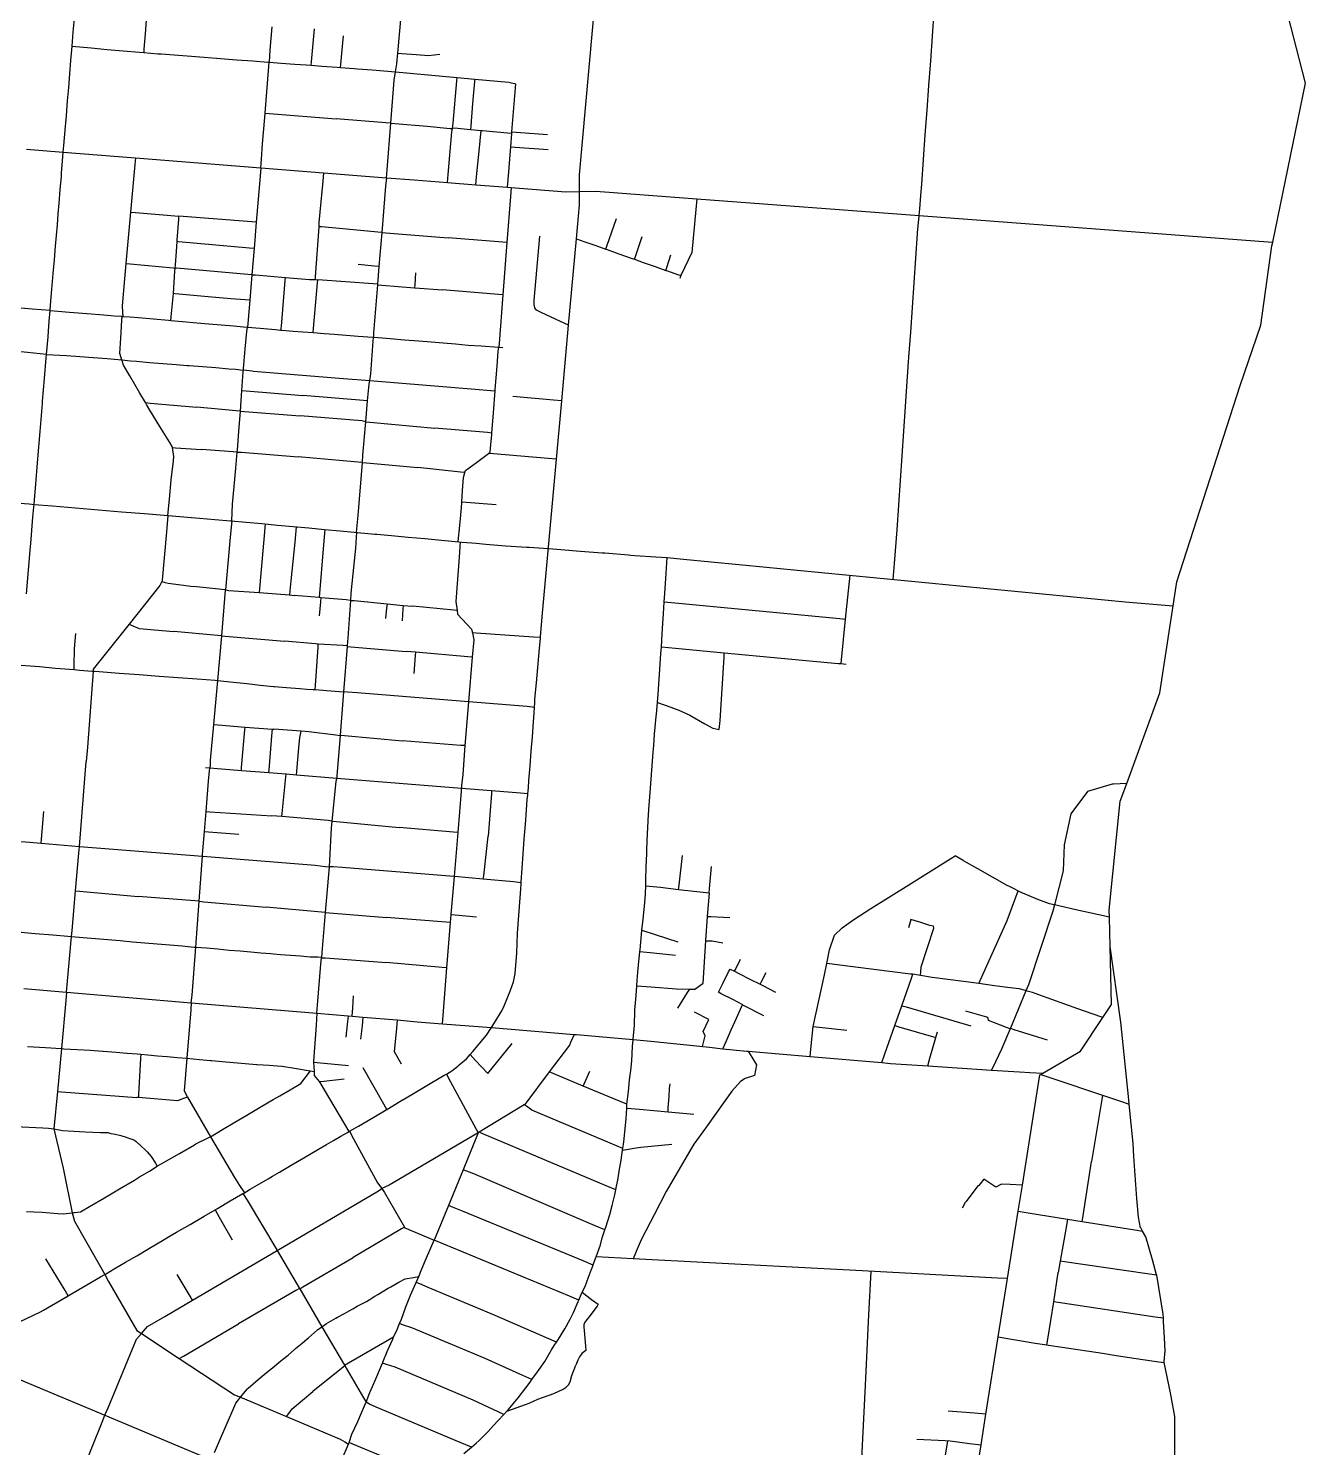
# Model space of a CAD drawing. Header units: inches. Extents: x 170101 to 178921, y 438267 to 453456.
# Drawn here: x 176155 to 177334, y 443459 to 444768 of the extents above; entities that cross this region are included whole.
import ezdxf

# ---------------------------------------------------------------- set-up
doc = ezdxf.new("R2010")
doc.units = ezdxf.units.IN
doc.header["$MEASUREMENT"] = 0

msp = doc.modelspace()

# ---------------------------------------------------------------- linework, layer by layer
for points in [[(176485.9, 444630.7), (176486.5, 444637.9), (176489.9, 444680.9), (176493, 444720.6), (176494.3, 444728.3), (176495.6, 444735.7), (176496.4, 444745.5), (176499.8, 444783.5), (176499.8, 444784), (176504.1, 444839.3), (176504.4, 444843.1)], [(176096.3, 443551.1), (176159.7, 443580.9), (176166.6, 443584.1), (176169.4, 443585.7), (176176.9, 443590.1), (176192.3, 443599), (176193.2, 443599.5), (176209.5, 443609), (176222.1, 443616.4), (176226, 443618.6), (176226.7, 443619), (176234.7, 443623.7), (176245.1, 443629.9), (176255.5, 443636), (176267.4, 443643), (176279.4, 443650.1), (176286.3, 443654.2), (176292.2, 443657.6), (176304.8, 443664.9), (176317.8, 443672.5), (176327.9, 443678.3), (176329.9, 443679.5), (176341.8, 443686.7), (176353.5, 443693.4), (176354.2, 443693.8), (176354.8, 443694.1), (176360.2, 443697.3), (176366.6, 443701), (176376.8, 443707), (176380.7, 443709.3), (176387.2, 443713.1), (176398, 443719.4), (176409.6, 443726.2), (176423.3, 443734.3), (176430.7, 443738.7), (176437, 443742.4), (176443.7, 443746.4), (176449.9, 443749.8), (176451.2, 443750.5), (176451.8, 443750.8), (176460.2, 443755.4), (176463.7, 443757.5), (176475.7, 443764.7), (176485.8, 443770.7), (176486.2, 443770.9), (176487.8, 443771.9), (176500.9, 443779.7), (176501.2, 443779.9), (176514, 443787.5), (176527.9, 443795.9), (176533.2, 443799), (176539.9, 443802.9), (176541.3, 443803.6), (176546.4, 443806.6), (176551.7, 443810.9), (176553.2, 443812.1), (176559.7, 443817.7), (176563.1, 443821.5), (176565.7, 443824.4), (176578.3, 443839.6), (176582.9, 443846.4), (176582.9, 443846.4), (176586.6, 443852.4), (176591.8, 443861), (176593.9, 443865), (176598.1, 443874.8), (176600, 443880.2), (176603.1, 443888.6), (176604.8, 443896.5), (176606.2, 443915.1), (176607, 443933.6), (176608.1, 443949.9), (176609.3, 443966.1), (176609.9, 443974.1), (176610.3, 443979.7), (176610.3, 443980.1), (176610.4, 443981.1), (176611.3, 443993.2), (176612.2, 444006.7), (176613.2, 444020.3), (176614.2, 444033.8), (176615.2, 444047.3), (176615.9, 444056.8), (176616.3, 444060.9), (176616.4, 444062.2), (176617, 444067.7), (176617.5, 444074.4), (176618.5, 444087.9), (176619.6, 444101.4), (176620.6, 444114.9), (176621.6, 444128.5), (176622.3, 444136.9), (176622.6, 444141.8), (176622.8, 444146.5), (176623, 444149.6), (176624.4, 444164.5), (176626.3, 444185.9), (176627.5, 444199.6), (176628, 444205.4), (176628.1, 444206), (176628.1, 444206.3), (176628.2, 444207.3), (176630.1, 444228.8), (176643, 444370.9), (176647.8, 444424.8), (176654.1, 444494.6), (176661.3, 444574.3), (176664.1, 444605.6), (176664.1, 444617.8), (176664.1, 444633.3), (176678.9, 444797.7)], [(177025.8, 443405.9), (177034.7, 443461.4), (177039.2, 443489.7), (177050.6, 443561.2), (177059.1, 443614.9), (177069, 443677.1), (177072.9, 443701.1), (177089.1, 443802.8), (177089.8, 443803.3), (177091.7, 443804.4), (177126.6, 443824.8), (177147.1, 443855.9), (177155, 443867.8), (177153.8, 443921.2), (177153.3, 443948.4), (177153.1, 443954.7), (177163.2, 444055.4), (177169.2, 444071.7), (177199.8, 444155.2), (177215.4, 444257.7), (177273.9, 444438.9), (177293.1, 444494.7), (177303.2, 444567.9), (177303.9, 444571.3), (177334.3, 444718), (177312.3, 444803.1)], [(176153.7, 444246.6), (176155.6, 444268.4), (176157.4, 444290.4), (176157.6, 444293.1), (176159.6, 444317.3), (176160.7, 444329.6), (176161.9, 444344.2), (176164.1, 444371.2), (176166.3, 444396.6), (176168.4, 444422.2), (176168.6, 444424.5), (176170.3, 444445.3), (176172, 444464.5), (176172.2, 444467.6), (176173.6, 444483.7), (176174, 444489.2), (176174.8, 444498.4), (176175.6, 444508.1), (176175.6, 444508.5), (176176, 444513), (176177.2, 444527.6), (176178.4, 444542.2), (176179.5, 444555), (176180.5, 444567.5), (176181.3, 444577.4), (176182.2, 444587.3), (176183, 444597.3), (176183.8, 444607.2), (176184.8, 444619.5), (176185.9, 444632.1), (176186.1, 444634.9), (176187, 444646.2), (176187.7, 444654.2), (176188.2, 444660.3), (176189.4, 444674.4), (176190.5, 444687.9), (176191.7, 444701.6), (176192.7, 444714), (176193.7, 444726.4), (176194.7, 444738.9), (176195.8, 444751.9), (176195.8, 444752), (176196.9, 444765), (176197.2, 444767.9), (176198, 444777.9)], [(176264.1, 444776.1), (176263.2, 444763.4), (176262.1, 444749.4), (176261.9, 444746.2)], [(176953.7, 444260), (176954.8, 444274.8), (176957.2, 444305.8), (176958.8, 444328.6), (176960.4, 444351.3), (176961.9, 444374.1), (176963.5, 444396.9), (176965.1, 444419.7), (176966.7, 444442.5), (176968.2, 444465.2), (176969.8, 444488), (176971.4, 444510.8), (176973, 444533.6), (176974.6, 444556.4), (176976.1, 444579.2), (176976.2, 444580.1), (176977.5, 444595.1), (176977.6, 444595.8), (176978.1, 444601.9), (176979.2, 444614.4), (176980, 444624.6), (176981.6, 444647.4), (176983.3, 444670.2), (176984.9, 444693), (176986.6, 444715.7), (176988.3, 444738.5), (176989.9, 444761.3), (176991.6, 444784.1)], [(176370.1, 444639.8), (176370.6, 444647.7), (176371.5, 444661.9), (176372.7, 444675.9), (176373.9, 444690), (176373.9, 444690.3), (176375.2, 444705.8), (176376.5, 444721.7), (176377.8, 444737.2), (176377.9, 444737.5), (176378.7, 444748.4), (176379.5, 444759.2), (176380.4, 444770)], [(176416.5, 444734.4), (176416.8, 444737.5), (176419.6, 444767.9)], [(176443.6, 444732.4), (176443.8, 444735.5), (176446.2, 444761.7)], [(176195.8, 444751.9), (176213.5, 444750.4), (176228.1, 444749.1), (176243.1, 444747.8), (176258, 444746.5), (176261.9, 444746.2), (176275, 444745.1), (176277.9, 444744.9), (176297.9, 444743.4), (176317.8, 444741.8), (176332.8, 444740.7), (176347.7, 444739.5), (176362.7, 444738.4), (176376.4, 444737.3), (176377.8, 444737.2), (176388.9, 444736.4), (176401.4, 444735.5), (176412, 444734.7), (176416.5, 444734.4), (176416.5, 444734.4), (176426.3, 444733.6), (176440.5, 444732.6), (176443.5, 444732.4), (176443.6, 444732.4), (176456, 444731.4), (176459.2, 444731.2), (176472.8, 444730.2), (176494.3, 444728.3), (176551.2, 444723.2), (176567.4, 444721.7), (176599, 444718.9), (176605.5, 444717.4)], [(176496.4, 444745.5), (176500.1, 444745.3), (176513.3, 444744.5), (176524.7, 444743.5), (176535.1, 444744.6)], [(176542.2, 444626.2), (176542.8, 444633.5), (176546.4, 444673), (176546.8, 444676), (176547.5, 444681), (176551, 444720.2), (176551.2, 444723.2)], [(176567.4, 444721.7), (176567.2, 444719.4), (176565.4, 444699.2), (176563.8, 444678.4), (176563.6, 444674.9)], [(176597.6, 444621.8), (176598.2, 444628.6), (176600.8, 444659.2), (176600.8, 444659.3), (176601.6, 444671.4), (176601.8, 444672.9), (176601.8, 444673.1), (176605.5, 444717.4)], [(176373.9, 444690.3), (176377.8, 444690), (176439.5, 444685)], [(176489.9, 444680.9), (176485.5, 444681.3), (176439.5, 444685)], [(176489.9, 444680.9), (176493.8, 444680.7), (176523.5, 444678.2), (176544.8, 444676.2), (176546.8, 444676)], [(176601.6, 444671.4), (176597.7, 444671.7), (176574.7, 444673.9), (176573.4, 444674), (176563.6, 444674.9), (176548.8, 444676.3), (176546.8, 444676)], [(176568.3, 444624.1), (176569.1, 444631.6), (176571.9, 444658.2), (176573.1, 444671.2), (176573.4, 444674)], [(176601.8, 444673.1), (176605.6, 444672.8), (176634.6, 444670.5)], [(176153.8, 444656.9), (176187.7, 444654.2), (176254.3, 444648.9), (176370.1, 444639.8), (176428, 444635.2), (176485.9, 444630.7), (176511.5, 444628.6), (176542.2, 444626.2), (176568.3, 444624.1), (176597.6, 444621.8), (176601.2, 444621.5), (176651.6, 444617.6), (176664.1, 444617.8), (176679.3, 444618.2), (176772.3, 444611.2), (176977.6, 444595.8), (177291.4, 444572.2), (177303.9, 444571.3)], [(176600.8, 444659.3), (176604.7, 444659), (176635.2, 444656.7)], [(176254.3, 444648.9), (176253.8, 444642.8), (176249.8, 444599), (176245.5, 444551.6), (176242, 444512.6), (176242.3, 444506.7), (176242.5, 444502.7)], [(176370.1, 444639.8), (176369.3, 444632.2), (176365.8, 444589.5), (176363.8, 444565.3), (176361.8, 444541.1), (176359.8, 444517.6), (176358.1, 444496.3), (176357.8, 444492.7)], [(176428, 444635.2), (176427.2, 444627.4), (176423.6, 444589.3), (176423.4, 444585.4), (176420.3, 444539.3), (176420.2, 444536.6)], [(176485.9, 444630.7), (176485.2, 444623), (176481.6, 444580), (176479, 444548.7), (176477.6, 444532.4), (176477.6, 444531.8), (176473.9, 444487.4), (176473.9, 444483.4)], [(176601.2, 444621.5), (176600.5, 444613.4), (176597.2, 444571), (176593.4, 444522.7), (176589.9, 444477.7), (176589.6, 444474.2)], [(176772.3, 444611.2), (176771.4, 444601.3), (176767.8, 444561.6), (176757.8, 444540.5), (176756.6, 444537.8)], [(176249.8, 444599), (176254.3, 444598.7), (176294.4, 444595.3)], [(176286.8, 444498.9), (176287.2, 444502.3), (176289.3, 444523.8), (176289.3, 444523.9), (176290.5, 444544.5), (176290.8, 444547.3), (176291.1, 444550.3), (176292.2, 444562.5), (176292.7, 444571.7), (176292.8, 444572.9), (176294.2, 444592.4), (176294.4, 444595.3)], [(176365.8, 444589.5), (176361.6, 444589.9), (176294.4, 444595.3)], [(176688.4, 444564.8), (176689.3, 444567.4), (176698.2, 444592.9)], [(176481.6, 444580), (176477.9, 444580.5), (176455.4, 444582.6), (176425.9, 444585.2), (176423.4, 444585.4)], [(176481.6, 444580), (176485.5, 444579.7), (176542.9, 444575.3)], [(176597.2, 444571), (176593.3, 444571.3), (176542.9, 444575.3)], [(176654.1, 444494.6), (176646.5, 444498), (176628.6, 444506.3), (176624.5, 444508.6), (176622.9, 444510.7), (176622.3, 444513.6), (176622.3, 444517.3), (176627.4, 444576.6)], [(176714.9, 444555.4), (176715.8, 444558.1), (176721.9, 444576.3)], [(176363.8, 444565.3), (176359.4, 444565.7), (176294.1, 444571.6), (176292.7, 444571.7)], [(176661.3, 444574.3), (176668, 444571.9), (176679.1, 444568.1), (176688.4, 444564.8), (176689.7, 444564.3), (176700.4, 444560.5), (176711.7, 444556.5), (176714.9, 444555.4), (176723, 444552.5), (176734.1, 444548.6), (176743.8, 444545.2), (176745.2, 444544.7), (176754.7, 444541.5), (176757.8, 444540.5)], [(176245.5, 444551.6), (176249.5, 444551.2), (176289.2, 444547.6), (176290.8, 444547.3)], [(176479, 444548.7), (176474.9, 444549.1), (176459.8, 444550.6)], [(176743.8, 444545.2), (176744.7, 444547.9), (176748.5, 444559.6)], [(176361.8, 444541.1), (176357.9, 444541.4), (176292.3, 444547.2), (176290.8, 444547.3)], [(176361.8, 444541.1), (176365, 444541), (176392.9, 444538.7), (176414.9, 444536.9), (176420.2, 444536.6), (176422.6, 444536.5)], [(176388.6, 444490.1), (176389, 444493.6), (176392.6, 444535.8), (176392.9, 444538.7)], [(176418.4, 444487.8), (176418.7, 444491.4), (176422.4, 444533.6), (176422.6, 444536.5)], [(176477.6, 444532.4), (176473.6, 444532.7), (176422.6, 444536.5)], [(176512.1, 444529), (176512.3, 444532), (176513.2, 444543)], [(176175.6, 444508.1), (176159, 444509.5), (176109.7, 444513.7), (175992.5, 444523.6), (175984.9, 444524), (175968.9, 444525), (175955.8, 444526.1), (175954.3, 444526.3), (175944, 444527.2), (175941.4, 444527.4), (175933.7, 444528.1), (175928.8, 444528.5), (175923.4, 444529), (175911.3, 444530), (175899.2, 444531.1), (175886, 444532.3), (175872.2, 444533.2)], [(176359.8, 444517.6), (176355.6, 444518), (176342.4, 444519), (176321.3, 444520.7), (176291, 444523.6), (176289.3, 444523.8)], [(176477.6, 444531.8), (176481.6, 444531.5), (176511.8, 444529), (176512.1, 444529), (176537.6, 444527.1)], [(176593.4, 444522.7), (176589.5, 444523), (176537.6, 444527.1)], [(176175.6, 444508.1), (176193.3, 444506.7), (176209.4, 444505.4), (176225, 444504.1), (176234.6, 444503.3), (176241, 444502.9), (176241.8, 444502.8), (176241.9, 444502.8), (176242.5, 444502.7), (176249.3, 444502.3), (176257.1, 444501.6), (176270.9, 444500.4), (176284.7, 444499.1), (176286.8, 444498.9), (176297.8, 444498), (176310.9, 444496.9), (176322.1, 444495.9), (176333.4, 444494.9), (176344.7, 444493.9), (176357, 444492.8), (176357.3, 444492.8), (176357.8, 444492.7), (176369.4, 444491.7), (176379.8, 444490.8), (176383.4, 444490.5), (176388.6, 444490.1), (176388.9, 444490.1), (176389.8, 444490), (176399.8, 444489.2), (176408.9, 444488.5), (176418.4, 444487.8), (176418.5, 444487.8), (176418.7, 444487.8), (176428.6, 444487), (176437.6, 444486.3), (176448.7, 444485.4), (176459.8, 444484.5), (176473.5, 444483.5), (176473.9, 444483.4), (176474.6, 444483.4), (176489.3, 444482.2), (176502.6, 444481.1), (176515.9, 444480), (176527.1, 444479.1), (176538.4, 444478.2), (176549.7, 444477.3), (176561.5, 444476.3), (176573.3, 444475.4), (176589.6, 444474.2), (176593.3, 444473.9)], [(176284.2, 444319), (176285.7, 444333.9), (176287.2, 444352), (176289.3, 444369.4), (176289.7, 444373.3), (176288.4, 444381.7), (176288.2, 444382.8), (176286.1, 444386.2), (176276.9, 444401.1), (176267.7, 444416.1), (176264.5, 444421.3), (176263.5, 444423.1), (176258.3, 444431.9), (176249.1, 444447.8), (176243.3, 444457.7), (176241.7, 444462.6), (176241.7, 444462.7), (176241.1, 444464.4), (176239.8, 444468.5), (176240.7, 444482.7), (176241.7, 444498.9), (176241.9, 444502.8)], [(176172.2, 444467.6), (176154.8, 444469.4), (176138.6, 444471), (176122.2, 444472.7), (176111.9, 444473.7), (176105.8, 444474.4), (176105.2, 444474.5), (176104.2, 444474.6), (176104.1, 444474.6), (176095.4, 444475.2), (176093.4, 444475.3), (176080.9, 444476.2), (176069.4, 444477), (176065.9, 444477.3), (176057.8, 444477.8), (176046.3, 444478.7), (176034.7, 444479.5), (176023.2, 444480.3), (176010, 444481.2), (175996.8, 444482.2), (175981.7, 444483.6), (175873.1, 444494.1), (175869.1, 444494.5)], [(176343.2, 444314.1), (176343.8, 444329.3), (176345.5, 444345.7), (176347, 444362.6), (176348.3, 444377.4), (176348.3, 444377.8), (176348.4, 444379.5), (176349.7, 444396.4), (176351.1, 444415.1), (176351.1, 444415.2), (176351.1, 444415.4), (176352.5, 444434.3), (176352.6, 444434.4), (176353.8, 444451.7), (176354, 444453.3), (176354, 444453.4), (176354.1, 444454.7), (176355.6, 444472.4), (176357.2, 444488.9), (176357.8, 444492.7)], [(176458.4, 444303.5), (176459.7, 444318.9), (176463.7, 444368), (176464.3, 444374.7), (176467, 444405.5), (176468.6, 444424.7), (176470, 444440.3), (176470.5, 444443.4), (176471.6, 444449.8), (176473.6, 444479.8), (176473.9, 444483.4)], [(176552.2, 444294.9), (176553.6, 444309.9), (176555.1, 444326.1), (176555.5, 444331.3), (176555.5, 444331.7), (176556.2, 444342.1), (176557.2, 444354.1), (176558.3, 444358.7), (176558.8, 444360.6), (176569, 444368), (176580, 444376.1), (176580.1, 444376.2), (176581.8, 444377.5), (176581.8, 444377.8), (176583.1, 444393.7), (176583.2, 444395.1), (176584.7, 444413.7), (176586.3, 444434), (176586.4, 444435.2), (176588.1, 444456.8), (176589.1, 444470.5), (176589.6, 444474.2)], [(176172.2, 444467.6), (176190.5, 444466.5), (176203.1, 444465.6), (176215.6, 444464.7), (176228.1, 444463.8), (176235, 444463.3), (176241.7, 444462.6), (176249.7, 444461.8), (176255.2, 444461.3), (176267.4, 444460.1), (176279.6, 444459.2), (176291.8, 444458.3), (176302, 444457.5), (176304, 444457.4), (176316.2, 444456.4), (176328.4, 444455.4), (176340.6, 444454.4), (176346.7, 444453.9), (176353.7, 444453.2), (176354, 444453.3), (176361.9, 444452.4), (176363.2, 444452.2), (176366.8, 444451.9), (176378.2, 444451), (176389.5, 444450), (176400.9, 444449.1), (176412.3, 444448.1), (176423.6, 444447.2), (176435, 444446.2), (176446.3, 444445.3), (176470.5, 444443.4), (176571.6, 444435.2), (176582.4, 444434.3), (176586.3, 444434)], [(176352.6, 444434.4), (176356.6, 444434.1), (176408.7, 444429.7)], [(176263.5, 444423.1), (176267.8, 444422.7), (176310.8, 444418.8)], [(176351.1, 444415.1), (176347.1, 444415.6), (176310.8, 444418.8)], [(176468.6, 444424.7), (176464.8, 444425), (176408.7, 444429.7)], [(176647.8, 444424.8), (176640, 444425.5), (176602.7, 444428.8)], [(176351.1, 444415.1), (176354.9, 444414.8), (176406.4, 444411)], [(176467, 444405.5), (176463.2, 444406.3), (176406.4, 444411)], [(176467, 444405.5), (176470.7, 444405.2), (176530.6, 444399.7)], [(176583.2, 444395.1), (176579.3, 444395.5), (176530.6, 444399.7)], [(176288.4, 444381.7), (176291.1, 444381.5), (176315.2, 444379.9)], [(176348.3, 444377.4), (176344.4, 444377.7), (176315.2, 444379.9)], [(176348.3, 444377.4), (176352.2, 444377.3), (176404.4, 444373)], [(176463.7, 444368), (176459.9, 444368.3), (176404.4, 444373)], [(176463.7, 444368), (176467.5, 444367.5), (176514.8, 444363.3)], [(176643, 444370.9), (176635.2, 444371.6), (176584.9, 444375.8), (176580.1, 444376.2)], [(176558.3, 444358.7), (176554.3, 444359.1), (176514.8, 444363.3)], [(176135.1, 444331.4), (176156.3, 444329.6), (176160.7, 444329.2), (176177.6, 444327.8), (176198.8, 444326.1), (176220.1, 444324.3), (176241.3, 444322.5), (176262.6, 444320.8), (176280.9, 444319.3), (176298.8, 444317.8), (176302.3, 444317.5), (176313.3, 444316.6), (176327.7, 444315.4), (176342.1, 444314.2), (176342.6, 444314.1), (176356.6, 444312.9), (176371, 444311.5), (176385.4, 444310.2), (176399.8, 444308.9), (176414.2, 444307.5), (176428.7, 444306.2), (176443.1, 444304.9), (176459.1, 444303.4), (176475.1, 444301.9), (176477.2, 444301.7), (176490.6, 444300.5), (176506, 444299.1), (176521.5, 444297.7), (176536.9, 444296.3), (176555.8, 444294.5), (176569.1, 444293.3), (176574.6, 444292.8), (176577.6, 444292.5), (176592.5, 444291.3), (176596.2, 444291.1), (176615.4, 444289.9), (176617.8, 444289.7), (176639.5, 444288.1), (176654.3, 444287), (176661.1, 444286.5), (176685.1, 444284.5), (176687.5, 444284.4), (176709.2, 444282.6), (176711.6, 444282.4), (176715.2, 444282.1), (176734.7, 444280.9), (176745.1, 444280.2), (176760.2, 444278.7), (176785.7, 444276.3), (176811.2, 444273.8), (176836.6, 444271.3), (176862.1, 444268.9), (176887.6, 444266.4), (176913.1, 444263.9), (176938.5, 444261.5), (176964, 444259), (176989.5, 444256.5), (177015, 444254.1), (177040.5, 444251.6), (177065.9, 444249.1), (177091.4, 444246.6), (177116.9, 444244.1), (177142.4, 444241.7), (177167.8, 444239.2), (177212, 444235.6)], [(176555.5, 444331.7), (176559.4, 444331.3), (176587.1, 444329)], [(176284.2, 444319), (176282.9, 444304), (176278.9, 444259.2), (176278.5, 444258.2), (176276.9, 444254.3), (176248.4, 444218.6), (176215.3, 444177.1), (176215.2, 444175.4), (176210, 444105.1), (176208.9, 444092.1)], [(176343.2, 444314.1), (176341.8, 444299), (176337.3, 444250.4), (176337.2, 444250.1), (176333.6, 444208), (176333.6, 444208), (176330, 444166.8), (176326.3, 444126.1), (176323.3, 444093.3), (176323.1, 444088.6), (176323, 444085.9)], [(176373.9, 444311.2), (176372.7, 444296.9), (176368.9, 444251.7), (176368.6, 444247.8)], [(176402.7, 444308.6), (176401.3, 444294.4), (176397.8, 444258.6), (176396.8, 444249.4), (176396.4, 444245.7)], [(176429.2, 444306.2), (176428, 444292), (176424.1, 444247.1), (176423.8, 444243.3)], [(176458.4, 444303.5), (176457.4, 444288.8), (176453.2, 444247.3), (176452.8, 444240.7), (176450.3, 444206.2), (176449.7, 444198.7), (176449.7, 444198.1), (176446.4, 444156.4), (176443.2, 444116.4), (176443.2, 444115.7), (176440.3, 444079.1), (176440.1, 444076.4)], [(176554.1, 444294.7), (176553, 444280.6), (176550.1, 444239.7), (176551.2, 444231.3), (176551.6, 444228), (176564.6, 444214), (176565.3, 444210.6), (176566.5, 444204.3), (176565.1, 444188.2), (176561.8, 444147), (176558.4, 444106.6), (176556.3, 444079.9), (176555.1, 444069.7), (176555.3, 444067.1)], [(176557.3, 443453.5), (176564.3, 443459.3), (176568.7, 443463), (176571.6, 443465.3), (176579.7, 443473.9), (176584.8, 443479.3), (176589, 443483.8), (176594.2, 443489.5), (176597.1, 443492.6), (176598.2, 443493.8), (176599.9, 443495.6), (176607.6, 443504.9), (176614.5, 443513.9), (176618.6, 443519.3), (176620.2, 443521.6), (176625.3, 443528.7), (176632, 443538.2), (176638.3, 443549.2), (176640.7, 443553.2), (176642.8, 443556.3), (176644.7, 443559.1), (176650.6, 443568.4), (176655.4, 443577.3), (176658.6, 443583.7), (176662.9, 443593.6), (176663.5, 443595), (176665.7, 443600.3), (176666.6, 443602.2), (176669.3, 443607.7), (176672.5, 443616.1), (176674.4, 443621.1), (176676.6, 443627.3), (176677.1, 443628.6), (176679.3, 443634.3), (176679.6, 443635), (176683.6, 443645.9), (176685.2, 443652.4), (176687.6, 443659.7), (176688.4, 443662.2), (176692.2, 443673.9), (176694.4, 443682.3), (176696.7, 443692.1), (176697.7, 443696.7), (176698.4, 443700.2), (176699.4, 443705.8), (176700.8, 443714), (176702.5, 443724.1), (176703.9, 443733.5), (176704.1, 443734.9), (176705.1, 443741.1), (176707.1, 443762.2), (176707.7, 443772.2), (176707.9, 443775.7), (176707.9, 443775.8), (176709.5, 443787.6), (176710.4, 443798.1), (176711.4, 443807), (176712.3, 443815.8), (176713.1, 443829.1), (176713.7, 443835.5), (176713.7, 443835.5), (176714.8, 443848.8), (176715.3, 443861.9), (176715.3, 443862.5), (176716.3, 443876.2), (176717, 443885.1), (176717.4, 443890.1), (176717.9, 443897.6), (176718.6, 443904.2), (176719.8, 443916.6), (176720, 443918.3), (176721.4, 443932.3), (176721.8, 443936.3), (176722.8, 443946.4), (176724, 443958.5), (176725.1, 443969.4), (176725.1, 443970.4), (176725.1, 443970.5), (176725.3, 443977.1), (176725.5, 443982.6), (176725.8, 443994.7), (176726.2, 444006.9), (176726.3, 444009.6), (176726.7, 444019), (176727.3, 444031.1), (176727.8, 444043.2), (176728, 444047.1), (176728.4, 444052.3), (176728.6, 444055.3), (176729.6, 444067.4), (176730.8, 444084), (176732.1, 444100.5), (176732.6, 444106.9), (176733.5, 444117.1), (176734.9, 444133.6), (176735.1, 444135.6), (176736, 444146.3), (176736.7, 444154.1), (176737.5, 444163.3), (176738.1, 444172.7), (176739.3, 444191.2), (176739.7, 444197.9), (176740.5, 444209.8), (176741.1, 444219.2), (176741.7, 444228.3), (176742.4, 444239.4), (176742.9, 444246.9), (176744.1, 444265.4), (176745.1, 444280.2)], [(176913.5, 444263.9), (176912.1, 444249.5), (176909.4, 444223.4), (176905.6, 444185.7), (176905.3, 444182.3)], [(176278.5, 444258.2), (176281.7, 444257.3), (176284.6, 444256.4), (176307.9, 444253.5)], [(176337.3, 444250.4), (176334, 444250.8), (176307.9, 444253.5)], [(176337.3, 444250.4), (176340.6, 444249.9), (176368.6, 444247.8), (176396.4, 444245.7), (176400.9, 444245.3)], [(176452.8, 444240.7), (176448.9, 444241.1), (176425.5, 444243.1), (176423.8, 444243.3), (176400.9, 444245.3)], [(176425.5, 444243.1), (176425.1, 444239.2), (176423.8, 444226.3)], [(176452.8, 444240.7), (176456.2, 444240.4), (176486.5, 444237.5), (176501.4, 444236), (176510.3, 444235.2)], [(176486.5, 444237.5), (176486.1, 444233.4), (176485.1, 444224)], [(176501.4, 444236), (176501.2, 444233), (176500.6, 444221.9)], [(176551.2, 444231.3), (176548.1, 444231.6), (176510.3, 444235.2)], [(176742.4, 444239.4), (176755.5, 444238.1), (176904.4, 444223.8), (176909.4, 444223.4)], [(176197.7, 444176.8), (176197.7, 444180.6), (176198.1, 444195.9), (176199.3, 444210)], [(176248.4, 444218.6), (176251.9, 444217.1), (176257.6, 444214.8), (176289.8, 444211.9)], [(176333.6, 444208), (176330, 444208.3), (176289.8, 444211.9)], [(176628.1, 444206.3), (176621.6, 444206.7), (176568.9, 444210.3), (176565.3, 444210.6)], [(176333.6, 444208), (176337.1, 444207.7), (176391.8, 444203.1)], [(176449.7, 444198.7), (176446, 444199), (176423, 444200.3), (176420.4, 444200.5), (176391.8, 444203.1)], [(176420.2, 444158.3), (176420.5, 444162), (176422.9, 444197.6), (176423, 444200.3)], [(176449.7, 444198.1), (176453.1, 444197.8), (176504.3, 444193.6)], [(176739.7, 444197.9), (176752.6, 444196.7), (176797.8, 444192.4), (176902.8, 444182.5), (176905.3, 444182.3), (176910.3, 444181.7)], [(176565.1, 444188.2), (176561.2, 444188.5), (176512.8, 444192.8), (176504.3, 444193.6)], [(176512.8, 444192.8), (176512.5, 444189.9), (176511.2, 444173.2)], [(176736, 444146.3), (176748.4, 444142), (176755.8, 444139.4), (176766.1, 444134.6), (176779.9, 444126.7), (176787.3, 444122.8), (176792.9, 444121.5), (176793.9, 444129.8), (176797.5, 444188.2), (176797.8, 444192.4)], [(176148.4, 444181), (176165.7, 444179.5), (176180.5, 444178.1), (176197.7, 444176.8), (176202.6, 444176.4), (176214.4, 444175.4), (176215.2, 444175.4), (176216.6, 444175.3), (176220.8, 444174.9), (176239.3, 444173.6), (176257.8, 444172.2), (176276.1, 444170.8), (176293.6, 444169.5), (176311.2, 444168.2), (176327.8, 444166.9), (176330, 444166.8), (176344.9, 444165.2), (176357.1, 444163.9), (176369.3, 444162.5), (176381.6, 444161.2), (176382.5, 444161.1), (176393.8, 444160.2), (176406.1, 444159.3), (176412.6, 444158.7), (176418.3, 444158.4), (176420.2, 444158.3), (176420.2, 444158.3), (176430.6, 444157.6), (176442.5, 444156.7), (176446.4, 444156.4)], [(176622.6, 444141.8), (176615.9, 444142.7), (176561.8, 444147), (176458.9, 444155.2), (176450.1, 444156), (176446.4, 444156.4)], [(176326.3, 444126.1), (176330.5, 444125.8), (176355.4, 444123.8), (176380.8, 444121.8), (176382, 444121.8)], [(176352.1, 444083.5), (176352.3, 444086.4), (176355.2, 444121.2), (176355.4, 444123.8)], [(176377.5, 444081.5), (176377.7, 444084.4), (176380.6, 444119.1), (176380.8, 444121.8)], [(176443.2, 444115.7), (176439.1, 444116.3), (176414.3, 444119.4), (176407.3, 444119.9), (176382, 444121.8)], [(176403, 444079.4), (176403.3, 444083), (176405, 444104.7), (176406.1, 444114.2), (176406.7, 444116.9), (176407.3, 444119.9)], [(176443.2, 444116.4), (176447.2, 444116.1), (176500.7, 444111.1)], [(176558.4, 444106.6), (176554.6, 444106.9), (176500.7, 444111.1)], [(176190.6, 443879.1), (176191.2, 443886), (176195.3, 443930.5), (176195.8, 443936), (176199, 443972.5), (176202, 444007.4), (176202.5, 444013.7), (176208.9, 444092.1)], [(176305.8, 443869.4), (176306.6, 443876.4), (176309.9, 443920.7), (176313.1, 443963), (176316.2, 444004.5), (176316.3, 444006.1), (176318, 444027.5), (176319.4, 444045.7), (176321.6, 444073.9), (176322.5, 444083.4), (176323, 444085.9)], [(176616.4, 444062.2), (176609.8, 444062.7), (176583, 444064.9), (176555.3, 444067.1), (176440.1, 444076.4), (176403, 444079.4), (176393.5, 444080.2), (176377.5, 444081.5), (176352.1, 444083.5), (176330.1, 444085.3), (176323, 444085.9), (176319, 444086.2)], [(176389.5, 444041.1), (176389.8, 444044.1), (176393.2, 444077.8), (176393.5, 444080.2)], [(176421.8, 443859.7), (176422.4, 443867.1), (176425.5, 443905.1), (176426.1, 443910.9), (176426.2, 443911.5), (176427, 443919.4), (176429.8, 443952.8), (176433.3, 443994.8), (176433.8, 444000.9), (176435.2, 444030.4), (176435.9, 444036.9), (176439.6, 444073.4), (176440.1, 444076.4)], [(176537.6, 443850), (176538.3, 443857.7), (176541.8, 443901.7), (176545.2, 443943.4), (176545.8, 443950.7), (176548.7, 443986), (176552, 444026.5), (176555.1, 444064.5), (176555.3, 444067.1)], [(176583, 444064.9), (176582.8, 444062.5), (176579.7, 444023)], [(177169.2, 444071.7), (177156.9, 444071.2), (177155.9, 444071.2), (177133, 444064.3), (177117.6, 444043.8), (177111.6, 444015.2), (177110.4, 443991), (177102.5, 443959.6), (177101.1, 443953.9), (177078.5, 443885.8), (177076.2, 443880.4), (177061.8, 443845.8), (177061.5, 443845.2), (177053.7, 443826.6), (177048.2, 443815), (177044.3, 443807.2)], [(176167.2, 444016.6), (176167.5, 444020.3), (176169.7, 444045.9)], [(176319.4, 444045.7), (176323, 444045.4), (176380.2, 444041.9)], [(176435.9, 444036.9), (176432.2, 444037.5), (176389.5, 444041.1), (176380.2, 444041.9)], [(176318, 444027.5), (176321.6, 444027.2), (176349.7, 444024.9)], [(176435.9, 444036.9), (176439.9, 444036.6), (176497.6, 444031.1)], [(176552, 444026.5), (176547.9, 444026.8), (176497.6, 444031.1)], [(176135.5, 444019.2), (176152.7, 444017.8), (176167.2, 444016.6), (176202.5, 444013.7), (176202.7, 444013.7), (176316.2, 444004.5), (176316.4, 444004.5), (176420.1, 443996.2), (176429.4, 443995.2), (176433.3, 443994.8)], [(176575.3, 443983.4), (176575.7, 443986.6), (176579.7, 444023)], [(176755.6, 443973.7), (176756, 443977.8), (176759.1, 444005.3)], [(176876.9, 443819.7), (176877.6, 443826.6), (176879.8, 443847.4), (176879.8, 443847.5), (176890.3, 443895.1), (176892.4, 443905.5), (176894.8, 443918.1), (176899.5, 443931.6), (176906.5, 443938.6), (176917.2, 443946.2), (176932.9, 443956.2), (176968, 443978.3), (177006.9, 444002.6), (177010.8, 444004.9)], [(177153.3, 443948.4), (177143.4, 443950.5), (177122.3, 443955.2), (177102.5, 443959.6), (177102.2, 443959.7), (177097.9, 443960.6), (177087.3, 443964.8), (177073.2, 443970.5), (177072.9, 443970.6), (177061, 443976.6), (177059, 443977.7), (177045.4, 443985.3), (177031.9, 443992.9), (177018.6, 444000.4), (177018.3, 444000.5), (177010.8, 444004.9)], [(176610.3, 443980.1), (176603.1, 443980.8), (176575.3, 443983.4), (176548.7, 443986), (176548.1, 443986), (176445.1, 443994.1), (176436.9, 443994.8), (176433.3, 443994.8)], [(176783.7, 443970.5), (176784.1, 443974.9), (176786, 443995.2)], [(176199, 443972.5), (176202.6, 443972.2), (176256.9, 443967.5)], [(176717, 443885.1), (176730.1, 443884), (176753.8, 443882.1), (176765.6, 443882), (176770.6, 443882), (176778.3, 443887.5), (176780.7, 443926.5), (176780.7, 443926.9), (176782.4, 443949.1), (176784.1, 443970.5), (176783.7, 443970.5), (176755.6, 443973.7), (176738.8, 443975.6), (176725.3, 443977.1)], [(177032.8, 443887), (177058.8, 443945.4), (177069, 443972.7)], [(176313.1, 443963), (176309.2, 443963.3), (176256.9, 443967.5)], [(176313.1, 443963), (176317.4, 443962.4), (176374.8, 443957.6)], [(176429.8, 443952.8), (176426.1, 443953.1), (176374.8, 443957.6)], [(176429.8, 443952.8), (176433.4, 443952.5), (176482.2, 443948.3), (176485.7, 443948)], [(176545.2, 443943.4), (176541.2, 443943.7), (176489.6, 443947.6), (176485.7, 443948)], [(176545.8, 443950.7), (176549.3, 443950.4), (176569.2, 443948.7)], [(176782.4, 443949.1), (176785.2, 443949), (176803, 443948.1)], [(176145.4, 443934.8), (176161.7, 443933.4), (176177.9, 443932), (176191.9, 443930.9), (176195, 443930.6), (176195.3, 443930.5), (176205.9, 443929.6), (176217.3, 443928.7), (176228.7, 443927.7), (176240.1, 443926.7), (176251.6, 443925.7), (176263, 443924.7), (176274.4, 443923.8), (176285.9, 443922.8), (176297.3, 443921.8), (176308.5, 443920.8), (176309.9, 443920.7), (176319.8, 443919.9), (176330.3, 443919), (176340.8, 443918), (176350.8, 443917.2), (176360.9, 443916.3), (176370, 443915.5), (176379.1, 443914.8), (176381.8, 443914.5), (176388.2, 443914), (176397.4, 443913.3), (176406.5, 443912.6), (176415.6, 443911.9), (176422.5, 443911.6), (176426.2, 443911.5)], [(176721.8, 443936.3), (176734.1, 443932.3), (176754.8, 443925.7)], [(176978.9, 443894.4), (176979.2, 443897.8), (176979.6, 443902.6), (176991.2, 443938.2), (176990.8, 443939.9), (176987.5, 443940.8), (176979.2, 443943.3), (176969.9, 443946.1), (176967.7, 443938.4)], [(176780.7, 443926.5), (176783, 443926.5), (176786.7, 443926.6), (176796.4, 443924.8)], [(177213.5, 443446.7), (177213.5, 443487.6), (177209.5, 443509.5), (177203.9, 443537.4), (177203.7, 443538.3), (177204.6, 443548.2), (177204, 443560.3), (177203.1, 443575.3), (177203, 443578.2), (177202.9, 443581.9), (177196.9, 443617.9), (177196.8, 443618.2), (177193.1, 443632.1), (177186.7, 443653.4), (177183.7, 443658.7), (177182.1, 443661.6), (177182, 443661.8), (177180.1, 443671.5), (177178.4, 443688.8), (177175.8, 443727.5), (177175.2, 443739.6), (177171.4, 443775.9), (177171, 443779.7), (177163.7, 443851.4), (177163.4, 443853.5), (177153.8, 443921.2)], [(176426.1, 443910.9), (176429.6, 443910.7), (176485.7, 443906.4)], [(176719.8, 443916.6), (176732.3, 443915.3), (176752.6, 443913.3)], [(176807.2, 443898.4), (176808.1, 443900.1), (176812.8, 443909.7)], [(176541.8, 443901.7), (176537.5, 443902), (176485.7, 443906.4)], [(176796.4, 443827), (176799.4, 443833.6), (176804.2, 443844.3), (176809.1, 443855.2), (176814.1, 443866.1), (176814.7, 443867.4), (176814.8, 443867.6), (176805.6, 443872.3), (176794.9, 443877.7), (176792.3, 443879.1), (176796.4, 443887.2), (176801.8, 443897.9), (176803.1, 443900.4), (176807.2, 443898.4), (176811.3, 443896.3), (176822, 443890.9), (176830.9, 443886.4), (176832.7, 443885.5), (176845.1, 443879.1)], [(176830.9, 443886.4), (176831.8, 443888.3), (176836.5, 443897.4)], [(177147.1, 443855.9), (177137.3, 443859.2), (177124.1, 443863.7), (177112.1, 443868), (177100.1, 443872.3), (177088.1, 443876.6), (177082.2, 443878.7), (177076.2, 443880.4), (177076, 443880.5), (177075.8, 443880.6), (177069.9, 443882.1), (177061.6, 443883.2), (177047.2, 443885.1), (177032.8, 443887), (177018.4, 443888.9), (177004, 443890.8), (176989.6, 443892.7), (176978.9, 443894.4), (176971.8, 443895.6), (176969.6, 443895.9), (176902, 443904.3), (176894.9, 443905.2), (176892.4, 443905.5)], [(176943.2, 443814.1), (176946, 443822.2), (176955.2, 443848.3), (176961.6, 443866.6), (176970.5, 443892), (176971.8, 443895.6)], [(176151.4, 443882.4), (176190.6, 443879.1), (176305.8, 443869.4), (176421.8, 443859.7), (176450.7, 443857.3), (176454.3, 443857), (176464.2, 443856.1), (176495.9, 443853.5), (176514.2, 443851.9), (176537.6, 443850), (176582.9, 443846.4), (176659.3, 443840.2), (176661.3, 443840), (176682.3, 443838.3), (176713.7, 443835.5), (176730, 443834), (176784.1, 443828.3), (176796.4, 443827), (176818.6, 443824.7), (176819.8, 443824.6), (176876.9, 443819.7), (176943.2, 443814.1), (176951.3, 443813.4), (176985.6, 443811.1), (177044.3, 443807.2), (177070.2, 443805.5), (177079.7, 443805), (177091.7, 443804.4)], [(176765.6, 443882), (176763.6, 443878.8), (176754.7, 443864.3)], [(176190.6, 443879.1), (176190.1, 443871.5), (176186, 443827.1), (176182.3, 443787.6), (176179, 443752.9), (176187.6, 443716.6), (176196, 443675.5), (176198, 443667.8), (176221.9, 443625.8), (176226, 443618.6)], [(176305.8, 443869.4), (176305.3, 443862.7), (176301.6, 443818.2), (176299.1, 443788), (176302.4, 443782.2), (176323.6, 443745.8), (176345.6, 443708.1), (176350.4, 443700.7), (176354.8, 443694.1)], [(176454.3, 443857), (176454.8, 443864.6), (176455.6, 443875.7)], [(176421.8, 443859.7), (176421.1, 443848.7), (176418.5, 443815.3), (176418.6, 443814.4), (176419.1, 443805.9), (176419.3, 443802.2), (176423.8, 443796.7), (176424.5, 443795.9), (176447.1, 443757.4), (176451.2, 443750.5)], [(176450.7, 443857.3), (176449.8, 443849.2), (176448.5, 443837.7)], [(176464.2, 443856.1), (176463.4, 443848), (176462.1, 443835.7)], [(176777.6, 443829), (176780, 443838.7), (176778.2, 443842.9), (176783.4, 443854), (176770.4, 443860.6)], [(176814.7, 443867.4), (176816.5, 443866.5), (176834.1, 443857.6)], [(176961.6, 443866.6), (176965.5, 443865.5), (177025.2, 443848.1)], [(177061.5, 443845.2), (177058.2, 443846.5), (177041.6, 443853.1), (177041.2, 443855.1), (177040.1, 443856.1), (177020.7, 443861.7)], [(176495.9, 443853.5), (176495.1, 443845.7), (176493.2, 443824.5), (176499.5, 443813)], [(176879.8, 443847.5), (176882.6, 443847.2), (176910.9, 443844)], [(176955.2, 443848.3), (176958.9, 443847.2), (176990.8, 443838), (176993.1, 443837.4)], [(176985.6, 443811.1), (176987.6, 443818.1), (176993.1, 443837.4), (176994.6, 443842.6)], [(177061.8, 443845.8), (177065, 443844.8), (177095.9, 443835.1)], [(176154.6, 443829.1), (176171.4, 443828), (176185.7, 443827.1), (176186, 443827.1), (176188.3, 443827), (176200.4, 443826.2), (176212.5, 443825.5), (176223.8, 443824.8), (176224.6, 443824.7), (176236.6, 443823.7), (176246.3, 443822.9), (176246.6, 443822.9), (176256, 443822.1), (176259.2, 443821.8), (176265.7, 443821.3), (176274.7, 443820.5), (176283.7, 443819.8), (176292.7, 443819), (176301.6, 443818.2), (176301.7, 443818.2), (176313.3, 443817.1), (176323.6, 443816.2), (176324.9, 443816.1), (176334.2, 443815.2), (176344.9, 443814.3), (176355.5, 443813.3), (176366.1, 443812.3), (176366.7, 443812.3), (176377.8, 443811.8), (176381.5, 443811.6), (176389.5, 443810.8), (176389.7, 443810.8), (176401.2, 443809.1), (176415.4, 443806.6), (176415.9, 443806.5), (176419.1, 443805.9)], [(176659.3, 443840.2), (176655.9, 443832.8), (176654.8, 443830.2), (176636.2, 443805.5), (176613.6, 443775.5), (176613.1, 443775.2), (176571.4, 443749.9), (176570.7, 443749.4), (176488.6, 443701), (176485, 443699.4), (176481.7, 443698)], [(176563.1, 443821.5), (176568, 443816.2), (176579.5, 443804), (176601.9, 443831.7)], [(176259.2, 443821.8), (176259, 443818.3), (176257.1, 443784.6), (176257, 443782)], [(176819.8, 443824.6), (176825.1, 443816), (176827.5, 443812), (176825.5, 443802.4), (176816.9, 443799.6), (176812.6, 443796.6), (176804.6, 443787.8), (176798.5, 443779.3), (176780.3, 443753.6), (176769.8, 443739), (176763.5, 443728.5), (176744, 443695.1), (176733.2, 443674.2), (176721.5, 443651.3), (176718.1, 443643.5), (176713.7, 443633.2)], [(176153.8, 443676.9), (176160.4, 443676.6), (176168.2, 443676), (176182.7, 443674.9), (176187.5, 443674.5), (176196, 443675.5), (176197.3, 443675.7), (176197.5, 443675.7), (176197.9, 443675.8), (176203.7, 443676.5), (176211.8, 443681.3), (176225.6, 443689.5), (176239.5, 443697.6), (176253.3, 443705.8), (176258.1, 443708.7), (176267.1, 443714.1), (176274.4, 443718.6), (176276.4, 443719.8), (176280.9, 443722.4), (176294.9, 443730.4), (176308.8, 443738.4), (176310.1, 443739.1), (176321.9, 443745), (176323.3, 443745.7), (176323.6, 443745.8), (176334.6, 443752.4), (176346.1, 443759.1), (176357, 443765.6), (176367.8, 443772), (176377.6, 443777.8), (176381.4, 443780), (176387.4, 443783.5), (176397.2, 443789.1), (176407, 443794.8), (176415.9, 443806.5)], [(176418.6, 443814.4), (176422.1, 443814.1), (176451, 443811.6)], [(176486.2, 443770.9), (176482.3, 443777.8), (176464.4, 443809.4)], [(176541.3, 443803.6), (176545.1, 443796.5), (176570.7, 443749.4), (176556.7, 443715.3), (176543.1, 443682.2), (176529.9, 443650.3)], [(176707.9, 443775.7), (176695.9, 443780.7), (176667.4, 443792.5), (176639.9, 443804), (176636.2, 443805.5)], [(176667.4, 443792.5), (176668.6, 443795.1), (176673.7, 443806.1)], [(177089.8, 443803.3), (177101.9, 443799.2), (177146.7, 443784.2), (177163.3, 443778.6), (177171.4, 443775.9)], [(176423.8, 443796.7), (176428.1, 443797.1), (176447, 443799.2)], [(176745.9, 443768.8), (176746.1, 443772.3), (176746.3, 443775.7), (176746.8, 443783), (176747.3, 443790.3), (176747.7, 443794.6)], [(176182.3, 443787.6), (176185.9, 443787.3), (176255.7, 443782.1)], [(176302.4, 443782.2), (176298.7, 443780.9), (176293.1, 443779), (176257, 443782), (176255.7, 443782.1)], [(177146.7, 443784.2), (177146.1, 443780.1), (177136.6, 443722.8)], [(176704.1, 443734.9), (176692.4, 443739.8), (176620.2, 443770.2), (176615.1, 443773.9), (176613.1, 443775.2)], [(176707.7, 443772.2), (176719.5, 443771.2), (176745.9, 443768.8), (176769.7, 443766.7)], [(176143.4, 443755.3), (176168.8, 443754), (176174.1, 443753.7), (176178.9, 443753), (176179, 443752.9), (176187, 443751.6), (176207.9, 443750.4), (176222.1, 443749.5), (176228.9, 443749.5), (176231.7, 443748.8), (176233.6, 443748.4), (176235.6, 443748), (176240.7, 443746.9), (176245.8, 443745.2), (176247.2, 443744.8), (176250.9, 443743.4), (176253.4, 443742.5), (176254.8, 443741.4), (176256.9, 443739.5), (176257.3, 443739.3), (176265.1, 443731.9), (176268.9, 443727.6), (176272.7, 443721.5), (176274.4, 443718.6)], [(176451.8, 443750.8), (176455.6, 443743.8), (176477.8, 443703.1), (176481.7, 443698), (176484.3, 443694.4), (176502.6, 443662.4), (176503, 443661.6), (176529.9, 443650.3)], [(176697.7, 443696.7), (176688.6, 443700.5), (176574.8, 443748.4), (176571.4, 443749.9)], [(176703.9, 443733.5), (176716.5, 443735.5), (176720.8, 443736.1), (176749.4, 443738.9)], [(176687.6, 443659.7), (176678.7, 443663.5), (176566.7, 443711.5), (176560.2, 443714), (176556.7, 443715.3)], [(177128.1, 443667.6), (177128.6, 443670.9), (177136.6, 443722.8)], [(176226, 443488.8), (176229.1, 443495.5), (176255.3, 443559.1), (176259.8, 443564.3), (176265.3, 443570.5), (176281.3, 443579.9), (176306.9, 443595), (176385.2, 443640.9), (176478.5, 443695.7), (176481.7, 443698)], [(177072.9, 443701.1), (177061.7, 443701.7), (177053.7, 443702.1), (177048.4, 443699.3), (177037.2, 443706.7), (177032.8, 443700.9), (177031.9, 443700.4), (177021, 443686), (177020, 443685), (177017.4, 443679.9)], [(176353.5, 443693.4), (176357.3, 443687.1), (176384.9, 443641.3), (176385.2, 443640.9), (176405.7, 443605.8), (176405.9, 443605.4), (176426.4, 443570.4), (176447.2, 443535), (176447.5, 443534.4), (176464.8, 443504.8), (176467.2, 443500.7)], [(176327.9, 443678.3), (176331.7, 443671.6), (176343.7, 443650.5)], [(176676.6, 443627.3), (176667.4, 443631.1), (176556.1, 443677.2), (176546.8, 443680.8), (176543.1, 443682.2)], [(177069, 443677.1), (177078.3, 443675.6), (177114.5, 443669.8), (177128.1, 443667.6), (177176.6, 443659.8), (177183.7, 443658.7)], [(176502.6, 443662.4), (176499.8, 443660.8), (176455.2, 443634.4)], [(177114.5, 443669.8), (177113.8, 443665.6), (177107.8, 443630.8), (177106, 443620.5)], [(176445.2, 443448.6), (176451, 443462.1), (176451.1, 443462.3), (176451.2, 443462.7), (176451.5, 443463.6), (176454, 443471.4), (176459.4, 443483.1), (176462.9, 443490.9), (176466.7, 443499.6), (176467.2, 443500.7), (176470.6, 443509.7), (176474.4, 443518.1), (176482.3, 443536.7), (176482.6, 443537.5), (176482.7, 443537.6), (176486.6, 443547.5), (176491.7, 443559.1), (176492.6, 443561), (176495.2, 443566.3), (176498.1, 443573.3), (176499.7, 443577.3), (176503.9, 443588.7), (176508.2, 443599.6), (176513, 443610.5), (176513.1, 443610.7), (176513.4, 443611.3), (176515.7, 443616.8), (176518.7, 443623.9), (176522.8, 443633.9), (176529.9, 443650.3)], [(176663.5, 443595), (176654.8, 443598.6), (176529.9, 443650.3)], [(176192.3, 443599), (176188.5, 443605.3), (176171.6, 443633.2)], [(176405.9, 443605.4), (176408.9, 443607.1), (176455.2, 443634.4)], [(177059.1, 443614.9), (177049.9, 443615.3), (176925, 443622), (176713.7, 443633.2), (176691, 443634.4), (176679.6, 443635)], [(176918.1, 443297.3), (176921.7, 443374.3), (176924.8, 443448.6), (176928.1, 443516.4), (176931.3, 443581.4), (176933.4, 443621.5)], [(177095.6, 443553.7), (177096.4, 443559.1), (177101.8, 443593.5), (177106, 443620.5)], [(177196.9, 443617.9), (177188.2, 443619.1), (177111.8, 443630.2), (177107.8, 443630.8)], [(176226, 443618.6), (176229.4, 443612.3), (176255.5, 443567.1), (176259.8, 443564.3), (176294.7, 443541.2), (176345.8, 443507.6), (176351.2, 443505.3), (176393.7, 443487.6), (176443.2, 443466.8), (176447.4, 443464.3), (176451, 443462.1)], [(176306.9, 443595), (176304.7, 443598.6), (176292.8, 443618.6)], [(176327.3, 443454.5), (176332.7, 443467.4), (176338, 443479.3), (176338.1, 443479.4), (176343.3, 443491.4), (176346.9, 443499.8), (176349.4, 443503), (176351.2, 443505.3), (176351.5, 443505.6), (176354.1, 443508.9), (176357.7, 443513), (176358.3, 443513.7), (176367.7, 443521.6), (176376.7, 443529.3), (176377.9, 443530.3), (176380.7, 443532.6), (176388.5, 443539), (176390, 443540.2), (176395.1, 443544.3), (176401, 443549.3), (176402, 443550.2), (176408.2, 443555.4), (176412.8, 443559.4), (176413.9, 443560.3), (176419.6, 443565), (176422.4, 443567.5), (176426.4, 443570.4), (176430.6, 443573.5), (176434.8, 443575.8), (176439.1, 443578.4), (176440.9, 443579.4), (176447.1, 443582.7), (176449.5, 443584), (176454.8, 443587), (176458.8, 443589.3), (176462.5, 443591.1), (176467.6, 443593.8), (176470.1, 443595.4), (176475.2, 443598.5), (176477.9, 443600.1), (176487.6, 443605.9), (176489.9, 443607.2), (176497.5, 443611.4), (176503.3, 443614.6), (176511, 443616), (176515.7, 443616.8)], [(176405.7, 443605.8), (176402.3, 443603.8), (176349.5, 443573.1)], [(176642.8, 443556.3), (176633.7, 443560.2), (176586.4, 443580.7), (176524.3, 443606.7), (176516.8, 443609.9), (176513.4, 443611.3)], [(176666.6, 443602.2), (176675.3, 443595.7), (176681.5, 443591.1), (176680.5, 443589.4), (176675.5, 443583), (176673, 443579.6), (176670.8, 443577), (176668.8, 443574.1), (176668.2, 443572.2), (176668, 443569.8), (176668.4, 443567.2), (176670.1, 443548.4), (176666.4, 443545.6), (176664.2, 443542.8), (176662.5, 443539.7), (176660.8, 443535)], [(177203, 443578.2), (177195.3, 443579.4), (177105.8, 443592.9), (177101.8, 443593.5)], [(176294.7, 443541.2), (176298.5, 443543.4), (176349.5, 443573.1)], [(176620.2, 443521.6), (176611.8, 443525.4), (176577.1, 443541.1), (176509.5, 443569.4), (176501.8, 443572), (176498.1, 443573.3)], [(176447.2, 443535), (176450.8, 443537), (176486.7, 443557.6), (176492.6, 443561)], [(177050.6, 443561.2), (177061, 443559.3), (177072.2, 443557.3), (177084.6, 443555.4), (177095.6, 443553.7), (177097.1, 443553.5), (177109.5, 443551.6), (177122, 443549.7), (177134.4, 443547.8), (177146.9, 443545.9), (177159.3, 443544), (177171.8, 443542), (177184.2, 443540.1), (177198.9, 443538.1), (177203.9, 443537.4)], [(176095.7, 443543.5), (176152.4, 443519.7), (176226, 443488.8), (176324.3, 443447.6), (176325.3, 443447.2), (176427, 443404.5), (176460.2, 443392.7), (176503, 443377.3), (176508.3, 443368.2), (176509.2, 443349), (176517.1, 443345.7), (176517.6, 443345.5), (176640, 443337.7), (176705.2, 443316), (176741.4, 443310.9), (176986.5, 443292), (177008.6, 443297.6), (177213.2, 443282.7), (177218.4, 443282.3), (177225.9, 443281.6)], [(176447.5, 443534.4), (176444.5, 443532), (176417.9, 443510.8)], [(176594.2, 443489.5), (176584.3, 443494.2), (176566, 443502.8), (176494.1, 443533.2), (176485.9, 443535.6), (176482.3, 443536.7)], [(176597.1, 443492.6), (176614.2, 443498.6), (176617.8, 443499.8), (176625.6, 443503.7), (176640.5, 443508.7), (176649.2, 443512.7), (176651.9, 443514.6), (176654, 443516.9), (176655.4, 443519.7), (176657.1, 443525.4), (176660.8, 443535)], [(176393.7, 443487.6), (176395.9, 443490.5), (176399, 443494.6), (176417.9, 443510.8)], [(176162.1, 443359.9), (176164.3, 443365.9), (176168.2, 443376.9), (176198.9, 443426.3), (176202, 443430.9), (176203.8, 443433.5), (176223.5, 443482.5), (176226, 443488.8)], [(176564.3, 443459.3), (176554.1, 443463.5), (176476.4, 443496.2), (176470.3, 443499.1), (176467.2, 443500.7)], [(177039.2, 443489.7), (177028.6, 443490.6), (177004.5, 443492.6)], [(176529.7, 443430.7), (176519.2, 443435.2), (176454.8, 443462.2), (176451.5, 443463.6)], [(177004, 443464.9), (177001.7, 443465.1), (176975.4, 443466.3)], [(177025.8, 443405.9), (177015.1, 443406.9), (176998.6, 443408.3), (176997.2, 443408.5), (176995.1, 443408.8), (176999.6, 443437.4), (177004, 443464.9), (177004, 443465.3), (177024.1, 443462.8), (177034.7, 443461.4)]]:
    msp.add_lwpolyline(points)

doc.saveas('drawing.dxf')
